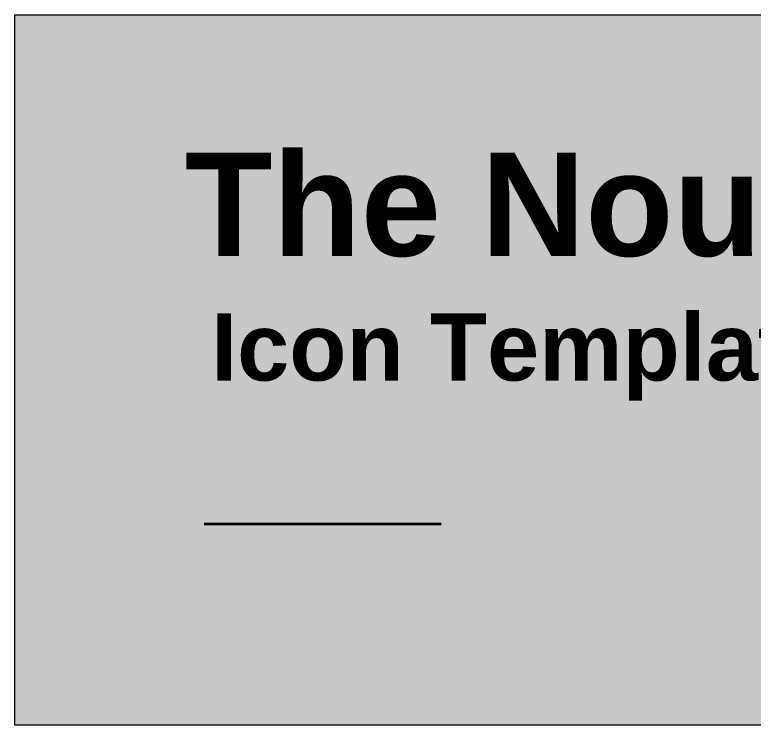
# Model space of a CAD drawing. Header units: inches. Extents: x -192 to 112, y 22 to 161.
# Drawn here: x 0 to 31.17, y 131 to 161 of the extents above; entities that cross this region are included whole.
import ezdxf

# ---------------------------------------------------------------- set-up
doc = ezdxf.new("R2010")
doc.units = ezdxf.units.IN
doc.header["$MEASUREMENT"] = 0
doc.layers.add('Layer 1', color=7, linetype='Continuous')

# ---------------------------------------------------------------- blocks, each defined once
blk = doc.blocks.new('block 3')
at = {"layer": 'Layer 1', "color": 7, "true_color": 0xffffff, "attachment_point": 7}
for s, insert, char_height in [('\\fHelvetica|b1|i0|c0|p34;\\W1;The Noun Project', (7.166, 149.5), 4.35972), ('\\fHelvetica|b1|i0|c0|p34;\\W1;Icon Template', (8.286, 144.7), 2.832)]:
    blk.add_mtext(s, dxfattribs=dict(at, insert=insert, char_height=char_height))
blk = doc.blocks.new('block 2')
at = {"layer": 'Layer 1', "true_color": 0xffffff}
h = blk.add_hatch(color=7, dxfattribs=at)
h.dxf.hatch_style = 2
h.paths.add_polyline_path([(0, 161), (100, 161), (100, 131), (0, 131)])
at = {"layer": 'Layer 1', "lineweight": 0}
blk.add_lwpolyline([(0, 161), (100, 161), (100, 131), (0, 131), (0, 161)], dxfattribs=at)
at = {"layer": 'Layer 1', "color": 178, "lineweight": 35, "true_color": 0x000000}
blk.add_lwpolyline([(8, 139.5), (18, 139.5)], dxfattribs=at)
at = {"layer": 'Layer 1'}
blk.add_blockref('block 3', (0, 0), dxfattribs=at)

msp = doc.modelspace()

# ---------------------------------------------------------------- block references
at = {"layer": 'Layer 1'}
msp.add_blockref('block 2', (0, 0), dxfattribs=at)

doc.saveas('drawing.dxf')
